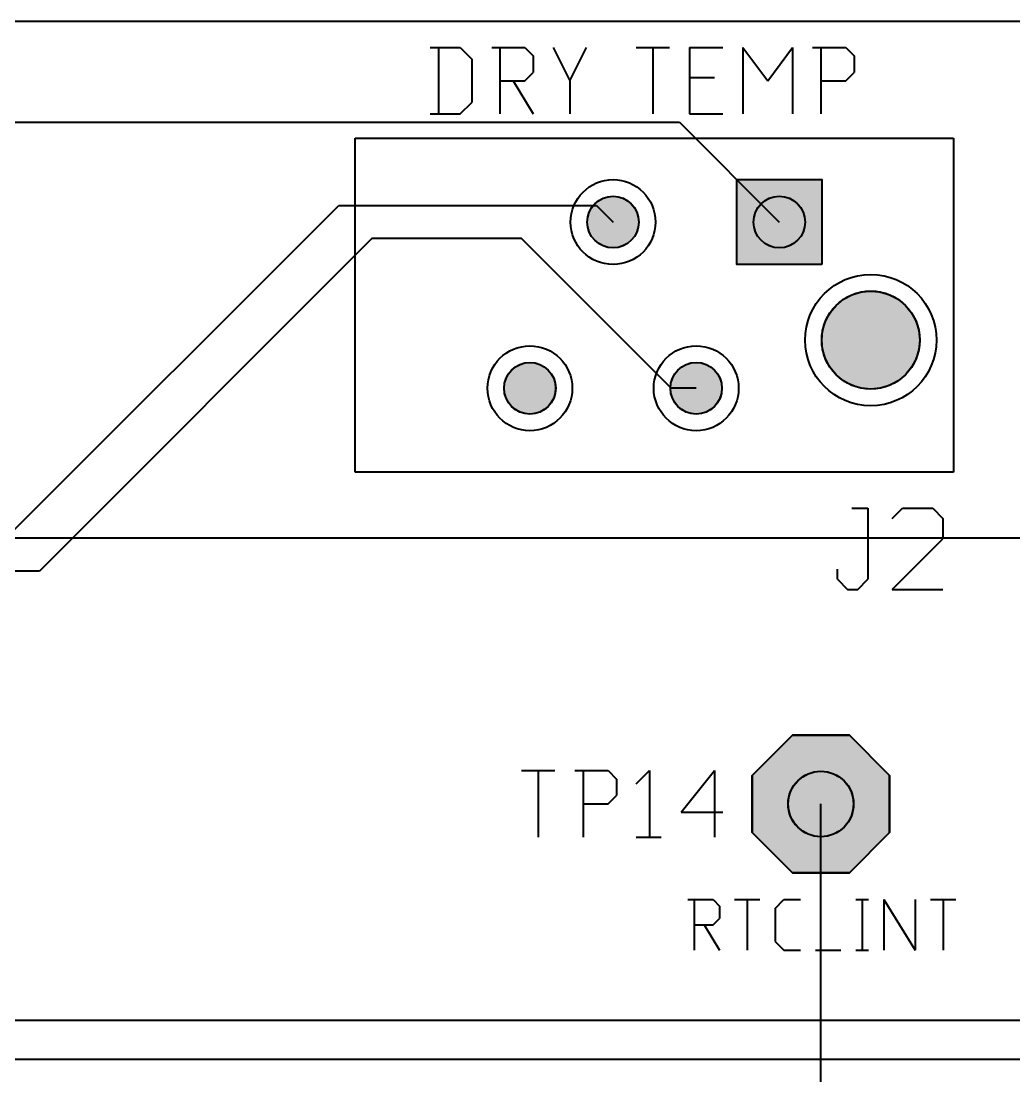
# Model space of a CAD drawing. Header units: millimetres. Extents: x 2 to 157, y 2 to 78.
# Drawn here: x 111.79 to 126.95, y 62 to 78.11 of the extents above; entities that cross this region are included whole.
import ezdxf

# ---------------------------------------------------------------- set-up
doc = ezdxf.new("R2010")
doc.units = ezdxf.units.MM
for name, color, linetype in [('bottom_copper', 7, 'Continuous'), ('bottom_silk', 7, 'Continuous'), ('drill_plated', 7, 'Continuous'), ('outline', 7, 'Continuous'), ('top_copper', 7, 'Continuous'), ('top_silk', 7, 'Continuous')]:
    doc.layers.add(name, color=color, linetype=linetype)

msp = doc.modelspace()

# ---------------------------------------------------------------- hatches: boundary and pattern name
at = {"layer": 'bottom_copper', "lineweight": 40}
for points in [[(124.016, 74.396), (122.72, 74.396), (122.72, 75.691), (124.016, 75.691), (124.016, 74.396)], [(121.214, 74.967), (121.192, 74.893), (121.155, 74.825), (121.106, 74.765), (121.047, 74.716), (120.978, 74.68), (120.905, 74.657), (120.828, 74.65), (120.751, 74.657), (120.677, 74.68), (120.609, 74.716), (120.549, 74.765), (120.5, 74.825), (120.464, 74.893), (120.442, 74.967), (120.434, 75.043), (120.442, 75.12), (120.464, 75.194), (120.5, 75.262), (120.549, 75.322), (120.609, 75.371), (120.677, 75.407), (120.751, 75.43), (120.828, 75.437), (120.905, 75.43), (120.978, 75.407), (121.047, 75.371), (121.106, 75.322), (121.155, 75.262), (121.192, 75.194), (121.214, 75.12), (121.222, 75.043), (121.214, 74.967)], [(123.754, 74.967), (123.732, 74.893), (123.695, 74.825), (123.646, 74.765), (123.587, 74.716), (123.518, 74.68), (123.445, 74.657), (123.368, 74.65), (123.291, 74.657), (123.217, 74.68), (123.149, 74.716), (123.089, 74.765), (123.04, 74.825), (123.004, 74.893), (122.982, 74.967), (122.974, 75.043), (122.982, 75.12), (123.004, 75.194), (123.04, 75.262), (123.089, 75.322), (123.149, 75.371), (123.217, 75.407), (123.291, 75.43), (123.368, 75.437), (123.445, 75.43), (123.518, 75.407), (123.587, 75.371), (123.646, 75.322), (123.695, 75.262), (123.732, 75.194), (123.754, 75.12), (123.761, 75.043), (123.754, 74.967)], [(125.5, 73.094), (125.457, 72.953), (125.388, 72.824), (125.295, 72.71), (125.181, 72.617), (125.052, 72.548), (124.911, 72.505), (124.765, 72.491), (124.619, 72.505), (124.478, 72.548), (124.349, 72.617), (124.235, 72.71), (124.142, 72.824), (124.073, 72.953), (124.03, 73.094), (124.016, 73.24), (124.03, 73.386), (124.073, 73.527), (124.142, 73.656), (124.235, 73.77), (124.349, 73.863), (124.478, 73.932), (124.619, 73.975), (124.765, 73.989), (124.911, 73.975), (125.052, 73.932), (125.181, 73.863), (125.295, 73.77), (125.388, 73.656), (125.457, 73.527), (125.5, 73.386), (125.514, 73.24), (125.5, 73.094)], [(119.944, 72.427), (119.922, 72.353), (119.885, 72.285), (119.836, 72.225), (119.777, 72.176), (119.708, 72.14), (119.635, 72.117), (119.558, 72.11), (119.481, 72.117), (119.407, 72.14), (119.339, 72.176), (119.279, 72.225), (119.23, 72.285), (119.194, 72.353), (119.172, 72.427), (119.164, 72.504), (119.172, 72.58), (119.194, 72.654), (119.23, 72.722), (119.279, 72.782), (119.339, 72.831), (119.407, 72.867), (119.481, 72.89), (119.558, 72.897), (119.635, 72.89), (119.708, 72.867), (119.777, 72.831), (119.836, 72.782), (119.885, 72.722), (119.922, 72.654), (119.944, 72.58), (119.951, 72.504), (119.944, 72.427)], [(122.484, 72.427), (122.462, 72.353), (122.425, 72.285), (122.376, 72.225), (122.317, 72.176), (122.248, 72.14), (122.175, 72.117), (122.098, 72.11), (122.021, 72.117), (121.947, 72.14), (121.879, 72.176), (121.819, 72.225), (121.77, 72.285), (121.734, 72.353), (121.712, 72.427), (121.704, 72.504), (121.712, 72.58), (121.734, 72.654), (121.77, 72.722), (121.819, 72.782), (121.879, 72.831), (121.947, 72.867), (122.021, 72.89), (122.098, 72.897), (122.175, 72.89), (122.248, 72.867), (122.317, 72.831), (122.376, 72.782), (122.425, 72.722), (122.462, 72.654), (122.484, 72.58), (122.492, 72.504), (122.484, 72.427)], [(125.053, 65.719), (124.438, 65.103), (123.568, 65.103), (122.953, 65.719), (122.953, 66.588), (123.568, 67.204), (124.438, 67.204), (125.053, 66.588), (125.053, 65.719)], [(124.493, 66.056), (124.465, 65.962), (124.419, 65.876), (124.356, 65.8), (124.281, 65.738), (124.194, 65.692), (124.1, 65.663), (124.003, 65.653), (123.905, 65.663), (123.811, 65.692), (123.725, 65.738), (123.649, 65.8), (123.587, 65.876), (123.541, 65.962), (123.512, 66.056), (123.503, 66.153), (123.512, 66.251), (123.541, 66.345), (123.587, 66.431), (123.649, 66.507), (123.725, 66.569), (123.811, 66.615), (123.905, 66.644), (124.003, 66.653), (124.1, 66.644), (124.194, 66.615), (124.281, 66.569), (124.356, 66.507), (124.419, 66.431), (124.465, 66.345), (124.493, 66.251), (124.503, 66.153), (124.493, 66.056)]]:
    msp.add_hatch(color=7, dxfattribs=at).paths.add_polyline_path(points, flags=0)
at = {"layer": 'drill_plated', "lineweight": 40}
for points in [[(121.214, 74.967), (121.192, 74.893), (121.155, 74.825), (121.106, 74.765), (121.047, 74.716), (120.978, 74.68), (120.905, 74.657), (120.828, 74.65), (120.751, 74.657), (120.677, 74.68), (120.609, 74.716), (120.549, 74.765), (120.5, 74.825), (120.464, 74.893), (120.442, 74.967), (120.434, 75.043), (120.442, 75.12), (120.464, 75.194), (120.5, 75.262), (120.549, 75.322), (120.609, 75.371), (120.677, 75.407), (120.751, 75.43), (120.828, 75.437), (120.905, 75.43), (120.978, 75.407), (121.047, 75.371), (121.106, 75.322), (121.155, 75.262), (121.192, 75.194), (121.214, 75.12), (121.222, 75.043), (121.214, 74.967)], [(123.754, 74.967), (123.732, 74.893), (123.695, 74.825), (123.646, 74.765), (123.587, 74.716), (123.518, 74.68), (123.445, 74.657), (123.368, 74.65), (123.291, 74.657), (123.217, 74.68), (123.149, 74.716), (123.089, 74.765), (123.04, 74.825), (123.004, 74.893), (122.982, 74.967), (122.974, 75.043), (122.982, 75.12), (123.004, 75.194), (123.04, 75.262), (123.089, 75.322), (123.149, 75.371), (123.217, 75.407), (123.291, 75.43), (123.368, 75.437), (123.445, 75.43), (123.518, 75.407), (123.587, 75.371), (123.646, 75.322), (123.695, 75.262), (123.732, 75.194), (123.754, 75.12), (123.761, 75.043), (123.754, 74.967)], [(125.5, 73.094), (125.457, 72.953), (125.388, 72.824), (125.295, 72.71), (125.181, 72.617), (125.052, 72.548), (124.911, 72.505), (124.765, 72.491), (124.619, 72.505), (124.478, 72.548), (124.349, 72.617), (124.235, 72.71), (124.142, 72.824), (124.073, 72.953), (124.03, 73.094), (124.016, 73.24), (124.03, 73.386), (124.073, 73.527), (124.142, 73.656), (124.235, 73.77), (124.349, 73.863), (124.478, 73.932), (124.619, 73.975), (124.765, 73.989), (124.911, 73.975), (125.052, 73.932), (125.181, 73.863), (125.295, 73.77), (125.388, 73.656), (125.457, 73.527), (125.5, 73.386), (125.514, 73.24), (125.5, 73.094)], [(119.944, 72.427), (119.922, 72.353), (119.885, 72.285), (119.836, 72.225), (119.777, 72.176), (119.708, 72.14), (119.635, 72.117), (119.558, 72.11), (119.481, 72.117), (119.407, 72.14), (119.339, 72.176), (119.279, 72.225), (119.23, 72.285), (119.194, 72.353), (119.172, 72.427), (119.164, 72.504), (119.172, 72.58), (119.194, 72.654), (119.23, 72.722), (119.279, 72.782), (119.339, 72.831), (119.407, 72.867), (119.481, 72.89), (119.558, 72.897), (119.635, 72.89), (119.708, 72.867), (119.777, 72.831), (119.836, 72.782), (119.885, 72.722), (119.922, 72.654), (119.944, 72.58), (119.951, 72.504), (119.944, 72.427)], [(122.484, 72.427), (122.462, 72.353), (122.425, 72.285), (122.376, 72.225), (122.317, 72.176), (122.248, 72.14), (122.175, 72.117), (122.098, 72.11), (122.021, 72.117), (121.947, 72.14), (121.879, 72.176), (121.819, 72.225), (121.77, 72.285), (121.734, 72.353), (121.712, 72.427), (121.704, 72.504), (121.712, 72.58), (121.734, 72.654), (121.77, 72.722), (121.819, 72.782), (121.879, 72.831), (121.947, 72.867), (122.021, 72.89), (122.098, 72.897), (122.175, 72.89), (122.248, 72.867), (122.317, 72.831), (122.376, 72.782), (122.425, 72.722), (122.462, 72.654), (122.484, 72.58), (122.492, 72.504), (122.484, 72.427)], [(124.493, 66.056), (124.465, 65.962), (124.419, 65.876), (124.356, 65.8), (124.281, 65.738), (124.194, 65.692), (124.1, 65.663), (124.003, 65.653), (123.905, 65.663), (123.811, 65.692), (123.725, 65.738), (123.649, 65.8), (123.587, 65.876), (123.541, 65.962), (123.512, 66.056), (123.503, 66.153), (123.512, 66.251), (123.541, 66.345), (123.587, 66.431), (123.649, 66.507), (123.725, 66.569), (123.811, 66.615), (123.905, 66.644), (124.003, 66.653), (124.1, 66.644), (124.194, 66.615), (124.281, 66.569), (124.356, 66.507), (124.419, 66.431), (124.465, 66.345), (124.493, 66.251), (124.503, 66.153), (124.493, 66.056)]]:
    msp.add_hatch(color=7, dxfattribs=at).paths.add_polyline_path(points, flags=0)
at = {"layer": 'top_copper', "lineweight": 40}
for points in [[(124.016, 74.396), (122.72, 74.396), (122.72, 75.691), (124.016, 75.691), (124.016, 74.396)], [(121.214, 74.967), (121.192, 74.893), (121.155, 74.825), (121.106, 74.765), (121.047, 74.716), (120.978, 74.68), (120.905, 74.657), (120.828, 74.65), (120.751, 74.657), (120.677, 74.68), (120.609, 74.716), (120.549, 74.765), (120.5, 74.825), (120.464, 74.893), (120.442, 74.967), (120.434, 75.043), (120.442, 75.12), (120.464, 75.194), (120.5, 75.262), (120.549, 75.322), (120.609, 75.371), (120.677, 75.407), (120.751, 75.43), (120.828, 75.437), (120.905, 75.43), (120.978, 75.407), (121.047, 75.371), (121.106, 75.322), (121.155, 75.262), (121.192, 75.194), (121.214, 75.12), (121.222, 75.043), (121.214, 74.967)], [(123.754, 74.967), (123.732, 74.893), (123.695, 74.825), (123.646, 74.765), (123.587, 74.716), (123.518, 74.68), (123.445, 74.657), (123.368, 74.65), (123.291, 74.657), (123.217, 74.68), (123.149, 74.716), (123.089, 74.765), (123.04, 74.825), (123.004, 74.893), (122.982, 74.967), (122.974, 75.043), (122.982, 75.12), (123.004, 75.194), (123.04, 75.262), (123.089, 75.322), (123.149, 75.371), (123.217, 75.407), (123.291, 75.43), (123.368, 75.437), (123.445, 75.43), (123.518, 75.407), (123.587, 75.371), (123.646, 75.322), (123.695, 75.262), (123.732, 75.194), (123.754, 75.12), (123.761, 75.043), (123.754, 74.967)], [(125.5, 73.094), (125.457, 72.953), (125.388, 72.824), (125.295, 72.71), (125.181, 72.617), (125.052, 72.548), (124.911, 72.505), (124.765, 72.491), (124.619, 72.505), (124.478, 72.548), (124.349, 72.617), (124.235, 72.71), (124.142, 72.824), (124.073, 72.953), (124.03, 73.094), (124.016, 73.24), (124.03, 73.386), (124.073, 73.527), (124.142, 73.656), (124.235, 73.77), (124.349, 73.863), (124.478, 73.932), (124.619, 73.975), (124.765, 73.989), (124.911, 73.975), (125.052, 73.932), (125.181, 73.863), (125.295, 73.77), (125.388, 73.656), (125.457, 73.527), (125.5, 73.386), (125.514, 73.24), (125.5, 73.094)], [(119.944, 72.427), (119.922, 72.353), (119.885, 72.285), (119.836, 72.225), (119.777, 72.176), (119.708, 72.14), (119.635, 72.117), (119.558, 72.11), (119.481, 72.117), (119.407, 72.14), (119.339, 72.176), (119.279, 72.225), (119.23, 72.285), (119.194, 72.353), (119.172, 72.427), (119.164, 72.504), (119.172, 72.58), (119.194, 72.654), (119.23, 72.722), (119.279, 72.782), (119.339, 72.831), (119.407, 72.867), (119.481, 72.89), (119.558, 72.897), (119.635, 72.89), (119.708, 72.867), (119.777, 72.831), (119.836, 72.782), (119.885, 72.722), (119.922, 72.654), (119.944, 72.58), (119.951, 72.504), (119.944, 72.427)], [(122.484, 72.427), (122.462, 72.353), (122.425, 72.285), (122.376, 72.225), (122.317, 72.176), (122.248, 72.14), (122.175, 72.117), (122.098, 72.11), (122.021, 72.117), (121.947, 72.14), (121.879, 72.176), (121.819, 72.225), (121.77, 72.285), (121.734, 72.353), (121.712, 72.427), (121.704, 72.504), (121.712, 72.58), (121.734, 72.654), (121.77, 72.722), (121.819, 72.782), (121.879, 72.831), (121.947, 72.867), (122.021, 72.89), (122.098, 72.897), (122.175, 72.89), (122.248, 72.867), (122.317, 72.831), (122.376, 72.782), (122.425, 72.722), (122.462, 72.654), (122.484, 72.58), (122.492, 72.504), (122.484, 72.427)], [(125.053, 65.719), (124.438, 65.103), (123.568, 65.103), (122.953, 65.719), (122.953, 66.588), (123.568, 67.204), (124.438, 67.204), (125.053, 66.588), (125.053, 65.719)], [(124.493, 66.056), (124.465, 65.962), (124.419, 65.876), (124.356, 65.8), (124.281, 65.738), (124.194, 65.692), (124.1, 65.663), (124.003, 65.653), (123.905, 65.663), (123.811, 65.692), (123.725, 65.738), (123.649, 65.8), (123.587, 65.876), (123.541, 65.962), (123.512, 66.056), (123.503, 66.153), (123.512, 66.251), (123.541, 66.345), (123.587, 66.431), (123.649, 66.507), (123.725, 66.569), (123.811, 66.615), (123.905, 66.644), (124.003, 66.653), (124.1, 66.644), (124.194, 66.615), (124.281, 66.569), (124.356, 66.507), (124.419, 66.431), (124.465, 66.345), (124.493, 66.251), (124.503, 66.153), (124.493, 66.056)]]:
    msp.add_hatch(color=7, dxfattribs=at).paths.add_polyline_path(points, flags=0)

# ---------------------------------------------------------------- linework, layer by layer
at = {"layer": 'bottom_copper', "color": 7, "lineweight": 40}
for p, q in [((122.72, 75.691), (124.016, 75.691)), ((122.72, 74.396), (122.72, 75.691)), ((124.016, 75.691), (124.016, 74.396)), ((111.557, 70.218), (116.637, 75.297)), ((116.637, 75.297), (120.574, 75.297)), ((120.574, 75.297), (120.828, 75.043)), ((117.145, 74.79), (112.065, 69.71)), ((119.431, 74.79), (117.145, 74.79)), ((121.717, 72.504), (119.431, 74.79)), ((124.016, 74.396), (122.72, 74.396)), ((122.098, 72.504), (121.717, 72.504)), ((112.065, 69.71), (105.207, 69.71)), ((123.568, 67.204), (122.953, 66.588)), ((124.438, 67.204), (123.568, 67.204)), ((125.053, 66.588), (124.438, 67.204)), ((122.953, 66.588), (122.953, 65.719)), ((125.053, 65.719), (125.053, 66.588)), ((124.003, 57.264), (124.003, 66.153)), ((122.953, 65.719), (123.568, 65.103)), ((124.438, 65.103), (125.053, 65.719)), ((123.568, 65.103), (124.438, 65.103))]:
    msp.add_line(p, q, dxfattribs=at)
for points in [[(124.016, 74.396), (122.72, 74.396), (122.72, 75.691), (124.016, 75.691), (124.016, 74.396)], [(121.214, 74.967), (121.192, 74.893), (121.155, 74.825), (121.106, 74.765), (121.047, 74.716), (120.978, 74.68), (120.905, 74.657), (120.828, 74.65), (120.751, 74.657), (120.677, 74.68), (120.609, 74.716), (120.549, 74.765), (120.5, 74.825), (120.464, 74.893), (120.442, 74.967), (120.434, 75.043), (120.442, 75.12), (120.464, 75.194), (120.5, 75.262), (120.549, 75.322), (120.609, 75.371), (120.677, 75.407), (120.751, 75.43), (120.828, 75.437), (120.905, 75.43), (120.978, 75.407), (121.047, 75.371), (121.106, 75.322), (121.155, 75.262), (121.192, 75.194), (121.214, 75.12), (121.222, 75.043), (121.214, 74.967)], [(123.754, 74.967), (123.732, 74.893), (123.695, 74.825), (123.646, 74.765), (123.587, 74.716), (123.518, 74.68), (123.445, 74.657), (123.368, 74.65), (123.291, 74.657), (123.217, 74.68), (123.149, 74.716), (123.089, 74.765), (123.04, 74.825), (123.004, 74.893), (122.982, 74.967), (122.974, 75.043), (122.982, 75.12), (123.004, 75.194), (123.04, 75.262), (123.089, 75.322), (123.149, 75.371), (123.217, 75.407), (123.291, 75.43), (123.368, 75.437), (123.445, 75.43), (123.518, 75.407), (123.587, 75.371), (123.646, 75.322), (123.695, 75.262), (123.732, 75.194), (123.754, 75.12), (123.761, 75.043), (123.754, 74.967)], [(125.5, 73.094), (125.457, 72.953), (125.388, 72.824), (125.295, 72.71), (125.181, 72.617), (125.052, 72.548), (124.911, 72.505), (124.765, 72.491), (124.619, 72.505), (124.478, 72.548), (124.349, 72.617), (124.235, 72.71), (124.142, 72.824), (124.073, 72.953), (124.03, 73.094), (124.016, 73.24), (124.03, 73.386), (124.073, 73.527), (124.142, 73.656), (124.235, 73.77), (124.349, 73.863), (124.478, 73.932), (124.619, 73.975), (124.765, 73.989), (124.911, 73.975), (125.052, 73.932), (125.181, 73.863), (125.295, 73.77), (125.388, 73.656), (125.457, 73.527), (125.5, 73.386), (125.514, 73.24), (125.5, 73.094)], [(119.944, 72.427), (119.922, 72.353), (119.885, 72.285), (119.836, 72.225), (119.777, 72.176), (119.708, 72.14), (119.635, 72.117), (119.558, 72.11), (119.481, 72.117), (119.407, 72.14), (119.339, 72.176), (119.279, 72.225), (119.23, 72.285), (119.194, 72.353), (119.172, 72.427), (119.164, 72.504), (119.172, 72.58), (119.194, 72.654), (119.23, 72.722), (119.279, 72.782), (119.339, 72.831), (119.407, 72.867), (119.481, 72.89), (119.558, 72.897), (119.635, 72.89), (119.708, 72.867), (119.777, 72.831), (119.836, 72.782), (119.885, 72.722), (119.922, 72.654), (119.944, 72.58), (119.951, 72.504), (119.944, 72.427)], [(122.484, 72.427), (122.462, 72.353), (122.425, 72.285), (122.376, 72.225), (122.317, 72.176), (122.248, 72.14), (122.175, 72.117), (122.098, 72.11), (122.021, 72.117), (121.947, 72.14), (121.879, 72.176), (121.819, 72.225), (121.77, 72.285), (121.734, 72.353), (121.712, 72.427), (121.704, 72.504), (121.712, 72.58), (121.734, 72.654), (121.77, 72.722), (121.819, 72.782), (121.879, 72.831), (121.947, 72.867), (122.021, 72.89), (122.098, 72.897), (122.175, 72.89), (122.248, 72.867), (122.317, 72.831), (122.376, 72.782), (122.425, 72.722), (122.462, 72.654), (122.484, 72.58), (122.492, 72.504), (122.484, 72.427)], [(125.053, 65.719), (124.438, 65.103), (123.568, 65.103), (122.953, 65.719), (122.953, 66.588), (123.568, 67.204), (124.438, 67.204), (125.053, 66.588), (125.053, 65.719)], [(124.493, 66.056), (124.465, 65.962), (124.419, 65.876), (124.356, 65.8), (124.281, 65.738), (124.194, 65.692), (124.1, 65.663), (124.003, 65.653), (123.905, 65.663), (123.811, 65.692), (123.725, 65.738), (123.649, 65.8), (123.587, 65.876), (123.541, 65.962), (123.512, 66.056), (123.503, 66.153), (123.512, 66.251), (123.541, 66.345), (123.587, 66.431), (123.649, 66.507), (123.725, 66.569), (123.811, 66.615), (123.905, 66.644), (124.003, 66.653), (124.1, 66.644), (124.194, 66.615), (124.281, 66.569), (124.356, 66.507), (124.419, 66.431), (124.465, 66.345), (124.493, 66.251), (124.503, 66.153), (124.493, 66.056)]]:
    msp.add_lwpolyline(points, close=True, dxfattribs=at)
for centre, major_axis in [((120.828, 75.043), (0.648, 0)), ((120.828, 75.043), (0.394, 0)), ((123.368, 75.043), (0.394, 0)), ((124.765, 73.24), (1.003, 0)), ((124.765, 73.24), (0.749, 0)), ((119.558, 72.504), (0.648, 0)), ((122.098, 72.504), (0.648, 0)), ((119.558, 72.504), (0.394, 0)), ((122.098, 72.504), (0.394, 0)), ((124.003, 66.153), (0.5, 0))]:
    msp.add_ellipse(centre, major_axis=major_axis, ratio=1, dxfattribs=at)
at = {"layer": 'bottom_silk', "color": 7, "lineweight": 40}
msp.add_line((1.635, 78.114), (156.635, 78.114), dxfattribs=at)
at = {"layer": 'drill_plated', "color": 7, "lineweight": 40}
for points in [[(121.214, 74.967), (121.192, 74.893), (121.155, 74.825), (121.106, 74.765), (121.047, 74.716), (120.978, 74.68), (120.905, 74.657), (120.828, 74.65), (120.751, 74.657), (120.677, 74.68), (120.609, 74.716), (120.549, 74.765), (120.5, 74.825), (120.464, 74.893), (120.442, 74.967), (120.434, 75.043), (120.442, 75.12), (120.464, 75.194), (120.5, 75.262), (120.549, 75.322), (120.609, 75.371), (120.677, 75.407), (120.751, 75.43), (120.828, 75.437), (120.905, 75.43), (120.978, 75.407), (121.047, 75.371), (121.106, 75.322), (121.155, 75.262), (121.192, 75.194), (121.214, 75.12), (121.222, 75.043), (121.214, 74.967)], [(123.754, 74.967), (123.732, 74.893), (123.695, 74.825), (123.646, 74.765), (123.587, 74.716), (123.518, 74.68), (123.445, 74.657), (123.368, 74.65), (123.291, 74.657), (123.217, 74.68), (123.149, 74.716), (123.089, 74.765), (123.04, 74.825), (123.004, 74.893), (122.982, 74.967), (122.974, 75.043), (122.982, 75.12), (123.004, 75.194), (123.04, 75.262), (123.089, 75.322), (123.149, 75.371), (123.217, 75.407), (123.291, 75.43), (123.368, 75.437), (123.445, 75.43), (123.518, 75.407), (123.587, 75.371), (123.646, 75.322), (123.695, 75.262), (123.732, 75.194), (123.754, 75.12), (123.761, 75.043), (123.754, 74.967)], [(125.5, 73.094), (125.457, 72.953), (125.388, 72.824), (125.295, 72.71), (125.181, 72.617), (125.052, 72.548), (124.911, 72.505), (124.765, 72.491), (124.619, 72.505), (124.478, 72.548), (124.349, 72.617), (124.235, 72.71), (124.142, 72.824), (124.073, 72.953), (124.03, 73.094), (124.016, 73.24), (124.03, 73.386), (124.073, 73.527), (124.142, 73.656), (124.235, 73.77), (124.349, 73.863), (124.478, 73.932), (124.619, 73.975), (124.765, 73.989), (124.911, 73.975), (125.052, 73.932), (125.181, 73.863), (125.295, 73.77), (125.388, 73.656), (125.457, 73.527), (125.5, 73.386), (125.514, 73.24), (125.5, 73.094)], [(119.944, 72.427), (119.922, 72.353), (119.885, 72.285), (119.836, 72.225), (119.777, 72.176), (119.708, 72.14), (119.635, 72.117), (119.558, 72.11), (119.481, 72.117), (119.407, 72.14), (119.339, 72.176), (119.279, 72.225), (119.23, 72.285), (119.194, 72.353), (119.172, 72.427), (119.164, 72.504), (119.172, 72.58), (119.194, 72.654), (119.23, 72.722), (119.279, 72.782), (119.339, 72.831), (119.407, 72.867), (119.481, 72.89), (119.558, 72.897), (119.635, 72.89), (119.708, 72.867), (119.777, 72.831), (119.836, 72.782), (119.885, 72.722), (119.922, 72.654), (119.944, 72.58), (119.951, 72.504), (119.944, 72.427)], [(122.484, 72.427), (122.462, 72.353), (122.425, 72.285), (122.376, 72.225), (122.317, 72.176), (122.248, 72.14), (122.175, 72.117), (122.098, 72.11), (122.021, 72.117), (121.947, 72.14), (121.879, 72.176), (121.819, 72.225), (121.77, 72.285), (121.734, 72.353), (121.712, 72.427), (121.704, 72.504), (121.712, 72.58), (121.734, 72.654), (121.77, 72.722), (121.819, 72.782), (121.879, 72.831), (121.947, 72.867), (122.021, 72.89), (122.098, 72.897), (122.175, 72.89), (122.248, 72.867), (122.317, 72.831), (122.376, 72.782), (122.425, 72.722), (122.462, 72.654), (122.484, 72.58), (122.492, 72.504), (122.484, 72.427)], [(124.493, 66.056), (124.465, 65.962), (124.419, 65.876), (124.356, 65.8), (124.281, 65.738), (124.194, 65.692), (124.1, 65.663), (124.003, 65.653), (123.905, 65.663), (123.811, 65.692), (123.725, 65.738), (123.649, 65.8), (123.587, 65.876), (123.541, 65.962), (123.512, 66.056), (123.503, 66.153), (123.512, 66.251), (123.541, 66.345), (123.587, 66.431), (123.649, 66.507), (123.725, 66.569), (123.811, 66.615), (123.905, 66.644), (124.003, 66.653), (124.1, 66.644), (124.194, 66.615), (124.281, 66.569), (124.356, 66.507), (124.419, 66.431), (124.465, 66.345), (124.493, 66.251), (124.503, 66.153), (124.493, 66.056)]]:
    msp.add_lwpolyline(points, close=True, dxfattribs=at)
for centre, major_axis in [((120.828, 75.043), (0.394, 0)), ((123.368, 75.043), (0.394, 0)), ((124.765, 73.24), (0.749, 0)), ((119.558, 72.504), (0.394, 0)), ((122.098, 72.504), (0.394, 0)), ((124.003, 66.153), (0.5, 0))]:
    msp.add_ellipse(centre, major_axis=major_axis, ratio=1, dxfattribs=at)
at = {"layer": 'outline', "color": 7, "lineweight": 40}
msp.add_line((1.635, 78.114), (156.635, 78.114), dxfattribs=at)
at = {"layer": 'top_copper', "color": 7, "lineweight": 40}
for p, q in [((90.475, 76.567), (121.844, 76.567)), ((121.844, 76.567), (123.368, 75.043)), ((122.72, 75.691), (124.016, 75.691)), ((122.72, 74.396), (122.72, 75.691)), ((124.016, 75.691), (124.016, 74.396)), ((124.016, 74.396), (122.72, 74.396)), ((101.016, 70.218), (129.21, 70.218)), ((123.568, 67.204), (122.953, 66.588)), ((124.438, 67.204), (123.568, 67.204)), ((125.053, 66.588), (124.438, 67.204)), ((122.953, 66.588), (122.953, 65.719)), ((125.053, 65.719), (125.053, 66.588)), ((122.953, 65.719), (123.568, 65.103)), ((124.438, 65.103), (125.053, 65.719)), ((123.568, 65.103), (124.438, 65.103)), ((98.603, 62.852), (133.909, 62.852))]:
    msp.add_line(p, q, dxfattribs=at)
for points in [[(124.016, 74.396), (122.72, 74.396), (122.72, 75.691), (124.016, 75.691), (124.016, 74.396)], [(121.214, 74.967), (121.192, 74.893), (121.155, 74.825), (121.106, 74.765), (121.047, 74.716), (120.978, 74.68), (120.905, 74.657), (120.828, 74.65), (120.751, 74.657), (120.677, 74.68), (120.609, 74.716), (120.549, 74.765), (120.5, 74.825), (120.464, 74.893), (120.442, 74.967), (120.434, 75.043), (120.442, 75.12), (120.464, 75.194), (120.5, 75.262), (120.549, 75.322), (120.609, 75.371), (120.677, 75.407), (120.751, 75.43), (120.828, 75.437), (120.905, 75.43), (120.978, 75.407), (121.047, 75.371), (121.106, 75.322), (121.155, 75.262), (121.192, 75.194), (121.214, 75.12), (121.222, 75.043), (121.214, 74.967)], [(123.754, 74.967), (123.732, 74.893), (123.695, 74.825), (123.646, 74.765), (123.587, 74.716), (123.518, 74.68), (123.445, 74.657), (123.368, 74.65), (123.291, 74.657), (123.217, 74.68), (123.149, 74.716), (123.089, 74.765), (123.04, 74.825), (123.004, 74.893), (122.982, 74.967), (122.974, 75.043), (122.982, 75.12), (123.004, 75.194), (123.04, 75.262), (123.089, 75.322), (123.149, 75.371), (123.217, 75.407), (123.291, 75.43), (123.368, 75.437), (123.445, 75.43), (123.518, 75.407), (123.587, 75.371), (123.646, 75.322), (123.695, 75.262), (123.732, 75.194), (123.754, 75.12), (123.761, 75.043), (123.754, 74.967)], [(125.5, 73.094), (125.457, 72.953), (125.388, 72.824), (125.295, 72.71), (125.181, 72.617), (125.052, 72.548), (124.911, 72.505), (124.765, 72.491), (124.619, 72.505), (124.478, 72.548), (124.349, 72.617), (124.235, 72.71), (124.142, 72.824), (124.073, 72.953), (124.03, 73.094), (124.016, 73.24), (124.03, 73.386), (124.073, 73.527), (124.142, 73.656), (124.235, 73.77), (124.349, 73.863), (124.478, 73.932), (124.619, 73.975), (124.765, 73.989), (124.911, 73.975), (125.052, 73.932), (125.181, 73.863), (125.295, 73.77), (125.388, 73.656), (125.457, 73.527), (125.5, 73.386), (125.514, 73.24), (125.5, 73.094)], [(119.944, 72.427), (119.922, 72.353), (119.885, 72.285), (119.836, 72.225), (119.777, 72.176), (119.708, 72.14), (119.635, 72.117), (119.558, 72.11), (119.481, 72.117), (119.407, 72.14), (119.339, 72.176), (119.279, 72.225), (119.23, 72.285), (119.194, 72.353), (119.172, 72.427), (119.164, 72.504), (119.172, 72.58), (119.194, 72.654), (119.23, 72.722), (119.279, 72.782), (119.339, 72.831), (119.407, 72.867), (119.481, 72.89), (119.558, 72.897), (119.635, 72.89), (119.708, 72.867), (119.777, 72.831), (119.836, 72.782), (119.885, 72.722), (119.922, 72.654), (119.944, 72.58), (119.951, 72.504), (119.944, 72.427)], [(122.484, 72.427), (122.462, 72.353), (122.425, 72.285), (122.376, 72.225), (122.317, 72.176), (122.248, 72.14), (122.175, 72.117), (122.098, 72.11), (122.021, 72.117), (121.947, 72.14), (121.879, 72.176), (121.819, 72.225), (121.77, 72.285), (121.734, 72.353), (121.712, 72.427), (121.704, 72.504), (121.712, 72.58), (121.734, 72.654), (121.77, 72.722), (121.819, 72.782), (121.879, 72.831), (121.947, 72.867), (122.021, 72.89), (122.098, 72.897), (122.175, 72.89), (122.248, 72.867), (122.317, 72.831), (122.376, 72.782), (122.425, 72.722), (122.462, 72.654), (122.484, 72.58), (122.492, 72.504), (122.484, 72.427)], [(125.053, 65.719), (124.438, 65.103), (123.568, 65.103), (122.953, 65.719), (122.953, 66.588), (123.568, 67.204), (124.438, 67.204), (125.053, 66.588), (125.053, 65.719)], [(124.493, 66.056), (124.465, 65.962), (124.419, 65.876), (124.356, 65.8), (124.281, 65.738), (124.194, 65.692), (124.1, 65.663), (124.003, 65.653), (123.905, 65.663), (123.811, 65.692), (123.725, 65.738), (123.649, 65.8), (123.587, 65.876), (123.541, 65.962), (123.512, 66.056), (123.503, 66.153), (123.512, 66.251), (123.541, 66.345), (123.587, 66.431), (123.649, 66.507), (123.725, 66.569), (123.811, 66.615), (123.905, 66.644), (124.003, 66.653), (124.1, 66.644), (124.194, 66.615), (124.281, 66.569), (124.356, 66.507), (124.419, 66.431), (124.465, 66.345), (124.493, 66.251), (124.503, 66.153), (124.493, 66.056)]]:
    msp.add_lwpolyline(points, close=True, dxfattribs=at)
for centre, major_axis in [((120.828, 75.043), (0.648, 0)), ((120.828, 75.043), (0.394, 0)), ((123.368, 75.043), (0.394, 0)), ((124.765, 73.24), (1.003, 0)), ((124.765, 73.24), (0.749, 0)), ((119.558, 72.504), (0.648, 0)), ((122.098, 72.504), (0.648, 0)), ((119.558, 72.504), (0.394, 0)), ((122.098, 72.504), (0.394, 0)), ((124.003, 66.153), (0.5, 0))]:
    msp.add_ellipse(centre, major_axis=major_axis, ratio=1, dxfattribs=at)
at = {"layer": 'top_silk', "color": 7, "lineweight": 40}
for p, q in [((1.635, 78.114), (156.635, 78.114)), ((118.034, 77.71), (118.491, 77.71)), ((118.161, 77.71), (118.161, 76.695)), ((118.491, 77.71), (118.669, 77.533)), ((118.974, 77.71), (119.482, 77.71)), ((119.101, 77.71), (119.101, 76.695)), ((119.482, 77.71), (119.609, 77.584)), ((119.913, 77.71), (120.167, 77.203)), ((120.167, 77.203), (120.421, 77.71)), ((121.183, 77.71), (121.691, 77.71)), ((121.437, 77.71), (121.437, 76.695)), ((121.996, 77.71), (121.996, 76.695)), ((121.996, 77.71), (122.504, 77.71)), ((122.809, 77.71), (122.809, 76.695)), ((122.809, 77.71), (123.19, 77.203)), ((123.19, 77.203), (123.571, 77.71)), ((123.571, 77.71), (123.571, 76.695)), ((123.876, 77.71), (124.384, 77.71)), ((124.003, 77.71), (124.003, 76.695)), ((124.384, 77.71), (124.511, 77.584)), ((118.669, 77.533), (118.669, 76.872)), ((119.609, 77.584), (119.609, 77.329)), ((124.511, 77.584), (124.511, 77.329)), ((119.101, 77.203), (119.482, 77.203)), ((119.304, 77.203), (119.609, 76.695)), ((119.482, 77.203), (119.609, 77.329)), ((120.167, 77.203), (120.167, 76.695)), ((121.996, 77.253), (122.377, 77.253)), ((124.003, 77.203), (124.384, 77.203)), ((124.384, 77.203), (124.511, 77.329)), ((118.491, 76.695), (118.669, 76.872)), ((118.034, 76.695), (118.491, 76.695)), ((121.996, 76.695), (122.504, 76.695)), ((116.888, 71.224), (116.888, 76.323)), ((116.888, 76.323), (126.028, 76.323)), ((126.028, 76.323), (126.028, 71.224)), ((126.028, 71.224), (116.888, 71.224)), ((124.474, 70.67), (124.722, 70.67)), ((124.722, 70.67), (124.722, 69.585)), ((125.094, 70.515), (125.248, 70.67)), ((125.248, 70.67), (125.713, 70.67)), ((125.713, 70.67), (125.868, 70.515)), ((125.868, 70.515), (125.868, 70.205)), ((125.094, 69.43), (125.868, 70.205)), ((124.257, 69.585), (124.257, 69.74)), ((124.257, 69.585), (124.412, 69.43)), ((124.567, 69.43), (124.722, 69.585)), ((124.412, 69.43), (124.567, 69.43)), ((125.094, 69.43), (125.868, 69.43)), ((119.431, 66.662), (119.939, 66.662)), ((119.685, 66.662), (119.685, 65.645)), ((120.244, 66.662), (120.752, 66.662)), ((120.371, 66.662), (120.371, 65.645)), ((120.752, 66.662), (120.879, 66.534)), ((121.183, 66.458), (121.387, 66.662)), ((121.387, 66.662), (121.387, 65.645)), ((121.869, 66.026), (122.377, 66.662)), ((122.377, 66.662), (122.377, 65.645)), ((120.879, 66.534), (120.879, 66.281)), ((120.752, 66.153), (120.879, 66.281)), ((120.371, 66.153), (120.752, 66.153)), ((121.869, 66.026), (122.504, 66.026)), ((121.183, 65.645), (121.564, 65.645)), ((121.971, 64.691), (122.357, 64.691)), ((122.067, 64.691), (122.067, 63.918)), ((122.357, 64.691), (122.453, 64.594)), ((122.685, 64.691), (123.071, 64.691)), ((122.878, 64.691), (122.878, 63.918)), ((123.303, 64.555), (123.438, 64.691)), ((123.438, 64.691), (123.689, 64.691)), ((124.538, 64.691), (124.731, 64.691)), ((124.635, 64.691), (124.635, 63.918)), ((124.963, 64.691), (124.963, 63.918)), ((124.963, 64.691), (125.445, 63.918)), ((125.445, 64.691), (125.445, 63.918)), ((125.677, 64.691), (126.063, 64.691)), ((125.87, 64.691), (125.87, 63.918)), ((122.453, 64.594), (122.453, 64.401)), ((123.303, 64.555), (123.303, 64.053)), ((122.067, 64.304), (122.357, 64.304)), ((122.222, 64.304), (122.453, 63.918)), ((122.357, 64.304), (122.453, 64.401)), ((123.303, 64.053), (123.438, 63.918)), ((123.438, 63.918), (123.689, 63.918)), ((123.921, 63.918), (124.307, 63.918)), ((124.538, 63.918), (124.731, 63.918)), ((103.8, 62.252), (154.6, 62.252))]:
    msp.add_line(p, q, dxfattribs=at)

doc.saveas('drawing.dxf')
